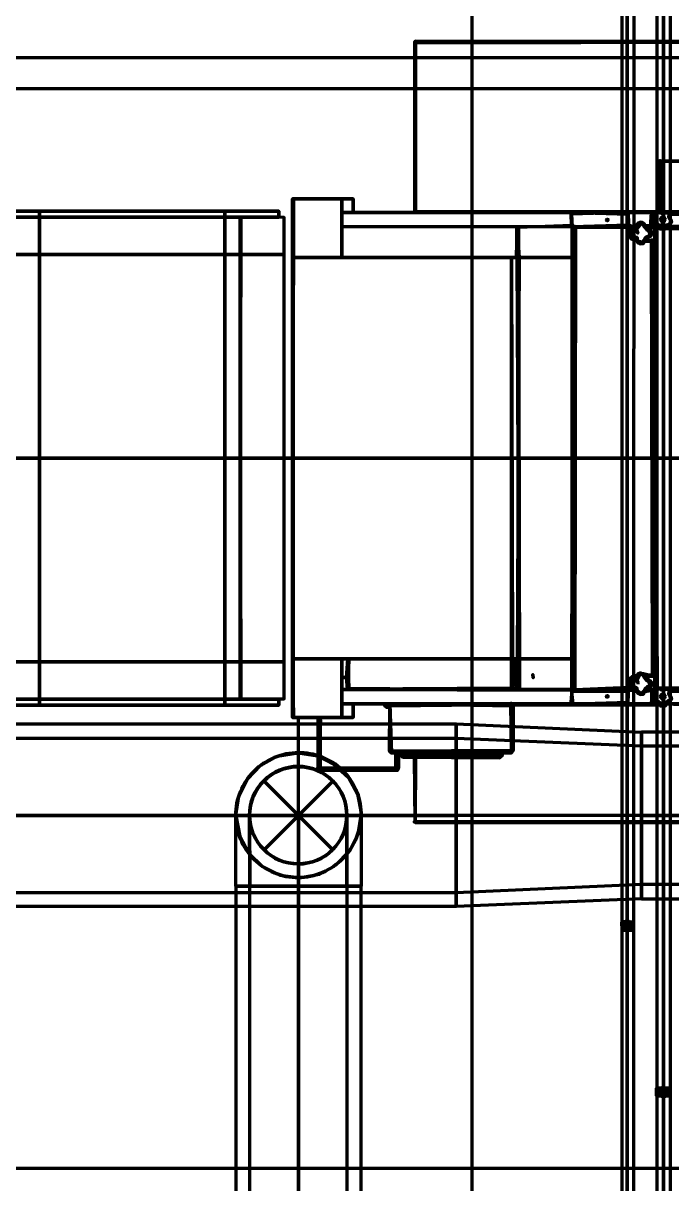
# Model space of a CAD drawing. Extents: x 0 to 1153, y 0 to 816.
# Drawn here: x 529.35 to 542.94, y 533.44 to 557.75 of the extents above; entities that cross this region are included whole.
import ezdxf

# ---------------------------------------------------------------- set-up
doc = ezdxf.new("R2010")
doc.units = 0
doc.header["$MEASUREMENT"] = 0
for name, color, linetype in [('Arch', 7, 'Continuous'), ('EQUIPMENTS', 7, 'Continuous'), ('HVAC', 7, 'Continuous'), ('PIPE', 7, 'Continuous')]:
    doc.layers.add(name, color=color, linetype=linetype)

msp = doc.modelspace()

# ---------------------------------------------------------------- linework, layer by layer
at = {"layer": 'Arch', "color": 11, "linetype": 'Continuous', "lineweight": 211}
for p, q in [((538.755, 361.77), (538.755, 717.391)), ((917.988, 533.76), (110.871, 533.76))]:
    msp.add_line(p, q, dxfattribs=at)
at = {"layer": 'EQUIPMENTS', "color": 251, "linetype": 'Continuous', "lineweight": 211}
for p, q in [((645.329, 557.022), (113.961, 557.022)), ((645.329, 556.376), (113.961, 556.376)), ((542.417, 553.286), (542.385, 553.265)), ((542.216, 543.994), (542.237, 544.036)), ((542.227, 543.941), (542.227, 543.909))]:
    msp.add_line(p, q, dxfattribs=at)
for points in [[(547.963, 557.361), (537.559, 557.371), (537.549, 553.794), (542.682, 553.805), (542.727, 553.776), (542.778, 553.778), (542.847, 553.803), (542.882, 553.752), (542.872, 553.703), (542.889, 553.655), (542.935, 553.589), (542.892, 553.551), (542.935, 553.589), (542.874, 553.689), (542.881, 553.746), (542.855, 553.8), (542.755, 553.773), (544.968, 553.805)], [(547.952, 557.371), (537.549, 557.361), (537.549, 553.794), (537.559, 553.794), (537.57, 553.805), (537.57, 557.35), (537.559, 557.35), (537.57, 557.35), (537.559, 557.35), (537.559, 557.371), (537.559, 557.361), (537.57, 557.339), (547.952, 557.361)], [(547.952, 557.361), (537.57, 557.35), (537.57, 553.805), (542.703, 553.805), (542.692, 554.863), (544.989, 554.863), (542.682, 554.863), (542.703, 553.805), (544.968, 553.805)], [(542.025, 543.803), (540.914, 543.782), (540.861, 543.782), (540.914, 543.782), (540.925, 553.477), (542.025, 553.477), (542.216, 553.508), (542.205, 553.413), (542.227, 553.35), (542.195, 553.455), (542.099, 553.413), (542.152, 553.434), (542.078, 553.402), (542.057, 553.35), (542.11, 553.318), (542.205, 553.191), (542.216, 553.265), (542.131, 553.275), (542.11, 553.381), (542.174, 553.455), (542.205, 553.508), (542.227, 553.561), (542.279, 553.582), (542.332, 553.572), (542.364, 553.519), (542.396, 553.466), (542.332, 553.54), (542.237, 553.561), (542.205, 553.508), (542.184, 553.455), (542.131, 553.434), (542.068, 553.35), (542.089, 553.297), (542.057, 553.35), (542.078, 553.402), (542.131, 553.434), (542.078, 553.402), (542.068, 553.35), (542.078, 553.297), (542.131, 553.275), (542.216, 553.265), (542.216, 553.191), (542.269, 553.159), (542.205, 553.191), (542.279, 553.127), (542.343, 553.191), (542.396, 553.244), (542.449, 553.275), (542.502, 553.35), (542.502, 553.297), (542.449, 553.275), (542.502, 553.307), (542.502, 553.402), (542.417, 553.413), (542.375, 553.519), (542.301, 553.561), (542.237, 553.477), (542.174, 553.455), (542.142, 553.402), (542.237, 553.477), (542.237, 553.561), (542.301, 553.561), (542.216, 553.529), (542.29, 553.582), (542.343, 553.561), (542.375, 553.519), (542.396, 553.466), (542.449, 553.434), (542.502, 553.402), (542.428, 553.434), (542.597, 553.477), (542.649, 553.536), (542.574, 553.57), (542.571, 553.62), (542.618, 553.678), (542.619, 553.749), (542.645, 553.8), (542.682, 554.863), (544.989, 554.874)], [(544.968, 554.842), (542.692, 554.863), (542.692, 553.794), (542.755, 553.773), (542.808, 553.796), (542.745, 553.773), (542.798, 553.784), (542.735, 553.784), (542.756, 553.688), (542.777, 553.784), (542.858, 553.799), (542.882, 553.749), (544.153, 553.773)], [(536.025, 552.842), (536.025, 554.069), (536.025, 552.842)], [(528.362, 553.688), (534.702, 553.688), (534.702, 553.815), (513.81, 553.815)], [(513.81, 553.815), (534.702, 553.815), (534.702, 553.688), (528.362, 553.688)], [(529.685, 553.815), (529.685, 543.465), (529.685, 553.815)], [(533.569, 553.815), (533.569, 543.465), (533.569, 553.815)], [(542.491, 553.318), (542.385, 553.265), (542.332, 553.159), (542.279, 553.127), (542.227, 553.148), (542.216, 553.212), (542.279, 553.127), (542.343, 553.138), (542.385, 553.265), (542.438, 553.275), (542.491, 553.318), (542.459, 553.402), (542.491, 553.318), (542.502, 553.392), (542.428, 553.434), (542.385, 553.477), (542.364, 553.54), (542.279, 553.582), (542.332, 553.572), (542.364, 553.519), (542.417, 553.487), (542.512, 553.487), (542.512, 553.784), (542.491, 553.487), (542.459, 553.434), (542.491, 553.318), (542.385, 553.265), (542.364, 553.17), (542.311, 553.127), (542.375, 553.191), (542.311, 553.127), (542.258, 553.138), (542.216, 553.191), (542.195, 553.244), (542.131, 553.275), (542.174, 553.244), (542.205, 553.191), (542.279, 553.127), (542.174, 553.244), (542.131, 553.275), (542.078, 553.297), (542.142, 553.307), (542.099, 553.35), (542.078, 553.402), (542.205, 553.413), (542.205, 553.413), (542.227, 553.35)], [(542.565, 553.62), (542.589, 553.666), (542.565, 553.62), (542.589, 553.666), (542.565, 553.62), (542.526, 553.658), (542.589, 553.666), (542.615, 553.727), (542.627, 553.785), (542.736, 553.774), (542.736, 553.774), (542.795, 553.787)], [(542.903, 553.641), (542.874, 553.722), (542.874, 553.722)], [(540.904, 553.498), (540.904, 553.498), (540.904, 553.498)], [(542.078, 553.402), (542.131, 553.434), (542.078, 553.402), (542.089, 553.297), (542.078, 553.402), (542.131, 553.434), (542.237, 553.477), (542.237, 553.561), (542.237, 553.477), (542.131, 553.434), (542.099, 553.35), (542.078, 553.402), (542.131, 553.434), (542.237, 553.477), (542.025, 553.477), (542.237, 553.477), (542.237, 553.477), (542.131, 553.434), (542.237, 553.477), (542.237, 553.561), (542.29, 553.582), (542.237, 553.477), (542.131, 553.434)], [(542.459, 553.402), (542.364, 553.477), (542.332, 553.54), (542.301, 553.561)], [(542.491, 553.487), (542.491, 553.487), (542.491, 553.487)], [(542.608, 553.466), (542.654, 553.534), (542.578, 553.566), (542.574, 553.625), (542.654, 553.534), (542.694, 553.496), (542.762, 553.446), (542.835, 553.528), (542.762, 553.446), (542.708, 553.471), (542.762, 553.446), (542.795, 553.477)], [(542.078, 553.297), (542.142, 553.307), (542.174, 553.244), (542.205, 553.191), (542.237, 553.148), (542.332, 553.159), (542.205, 553.191), (542.174, 553.244), (542.078, 553.297), (542.174, 553.244), (542.205, 553.191)], [(542.533, 553.212), (542.512, 553.18), (542.523, 553.201)], [(509.196, 548.64), (648.705, 548.64), (509.196, 548.64)], [(536.025, 543.211), (536.025, 544.438), (536.025, 543.211)], [(539.636, 544.053), (539.687, 544.11), (539.636, 544.053), (539.687, 544.11), (539.636, 544.053), (539.687, 544.11), (539.636, 544.053), (539.634, 544.438), (539.636, 544.053), (539.687, 544.11), (539.636, 544.053), (539.636, 544.053), (539.687, 544.11), (539.636, 544.053)], [(540.025, 544.11), (540.036, 544.036), (540.025, 544.11), (540.036, 544.036), (540.025, 544.11), (540.036, 544.036), (540.025, 544.11), (540.036, 544.036), (540.025, 544.11), (540.036, 544.036), (540.025, 544.11), (540.036, 544.036), (540.025, 544.11), (540.036, 544.036), (540.025, 544.11), (540.036, 544.036), (540.025, 544.11), (540.036, 544.036), (540.025, 544.11), (540.036, 544.036), (540.036, 544.036)], [(542.491, 543.877), (542.417, 543.846), (542.343, 543.75), (542.279, 543.687), (542.343, 543.75), (542.417, 543.846), (542.491, 543.877), (542.459, 543.962), (542.512, 543.941), (542.428, 543.994), (542.375, 544.079), (542.332, 544.132), (542.375, 544.079), (542.406, 544.004), (542.459, 543.983), (542.512, 543.941), (542.491, 543.877), (542.417, 543.846), (542.343, 543.75), (542.279, 543.687), (542.205, 543.75), (542.131, 543.835), (542.078, 543.856), (542.015, 543.893), (542.029, 543.967), (542.059, 544.017), (542.102, 544.056), (542.155, 544.081), (542.216, 544.068), (542.195, 544.015), (542.142, 543.994), (542.078, 543.962), (542.057, 543.909), (542.11, 543.877), (542.174, 543.803), (542.248, 543.75), (542.279, 543.687), (542.343, 543.75)], [(542.057, 543.909), (542.078, 543.962), (542.057, 543.909), (542.174, 543.803), (542.205, 543.75), (542.279, 543.687), (542.216, 543.75), (542.216, 543.825), (542.142, 543.867), (542.057, 543.909), (542.078, 543.962), (542.184, 544.015), (542.237, 544.036), (542.237, 544.121), (542.237, 544.036), (542.078, 543.962), (542.174, 544.015), (542.237, 544.036), (542.237, 544.121), (542.29, 544.142), (542.237, 544.036), (542.142, 543.962)], [(542.459, 543.962), (542.364, 544.036), (542.332, 544.1), (542.301, 544.11)], [(542.533, 544.068), (542.512, 544.1), (542.523, 544.079)], [(540.914, 543.782), (540.925, 543.803), (540.914, 543.793)], [(542.131, 543.835), (542.184, 543.803), (542.131, 543.835), (542.078, 543.856)], [(542.795, 543.796), (542.746, 543.782), (542.795, 543.796), (542.868, 543.801), (542.925, 543.793), (542.881, 543.756), (542.874, 543.698), (542.917, 543.645), (542.931, 543.587), (542.856, 543.547), (542.795, 543.486), (542.753, 543.454), (542.835, 543.537), (542.753, 543.454), (542.795, 543.486)], [(513.81, 543.465), (534.702, 543.465), (534.702, 543.592), (528.362, 543.592), (534.702, 543.592), (534.702, 543.465), (513.81, 543.465)], [(542.565, 543.629), (542.546, 543.696), (542.565, 543.629), (542.546, 543.696), (542.608, 543.675), (542.565, 543.629), (542.565, 543.629), (542.546, 543.696), (542.546, 543.696)], [(542.903, 543.65), (542.874, 543.731), (542.874, 543.731)], [(536.977, 543.496), (537.03, 543.496), (537.067, 542.47), (537.021, 542.506), (537.03, 543.444), (536.945, 543.433), (537.009, 543.444), (536.956, 543.422), (537.009, 543.444), (537.03, 543.496), (539.612, 543.454), (539.612, 542.518), (539.576, 542.471), (539.565, 543.507), (539.611, 543.471), (537.03, 543.444), (536.924, 543.444), (536.924, 543.496), (536.945, 543.433), (537.03, 543.496), (537.03, 542.512), (539.612, 542.512), (539.57, 543.496), (539.57, 542.459), (537.072, 542.459), (537.03, 543.496), (536.977, 543.496), (536.924, 543.496), (536.977, 543.496), (537.03, 543.496), (537.009, 543.444), (536.956, 543.422), (537.009, 543.422), (536.945, 543.444), (536.924, 543.496), (536.977, 543.496), (537.009, 543.422), (536.956, 543.444), (536.977, 543.496), (537.03, 543.496)], [(544.163, 543.507), (542.809, 543.496), (543.465, 543.465), (542.84, 543.496), (543.465, 543.465), (542.809, 543.507), (544.206, 543.465)], [(539.612, 542.518), (539.57, 542.459), (539.612, 542.518), (537.022, 542.502), (537.072, 542.459), (539.576, 542.471)], [(537.3, 542.375), (537.21, 542.459), (537.3, 542.375), (539.337, 542.364), (539.38, 542.422), (539.343, 542.376), (539.379, 542.415), (537.263, 542.417), (537.305, 542.459), (537.3, 542.375), (537.21, 542.459), (539.377, 542.407), (539.337, 542.459), (539.337, 542.364), (537.3, 542.375), (537.263, 542.417), (537.21, 542.459), (537.21, 542.152), (537.21, 542.459)], [(547.952, 541.009), (537.559, 541.009), (537.549, 542.364), (537.559, 541.009), (547.963, 541.02)], [(547.931, 541.02), (537.57, 541.02), (537.57, 542.364), (537.559, 541.009), (547.952, 541.009)]]:
    msp.add_lwpolyline(points, dxfattribs=at)
for points in [[(537.559, 557.371), (537.57, 557.339), (537.559, 557.371)], [(542.682, 554.863), (542.692, 554.852), (542.692, 554.874), (542.692, 554.863), (542.692, 554.874)], [(534.988, 543.211), (536.258, 543.211), (536.258, 543.496), (536.258, 543.211), (534.988, 543.211), (534.988, 544.438), (534.988, 552.842), (534.988, 554.069), (536.258, 554.069), (536.258, 553.784), (536.258, 554.069), (534.988, 554.069), (534.988, 552.842), (540.851, 552.842), (534.988, 552.842), (534.988, 544.438), (540.851, 544.438), (534.988, 544.438), (535.009, 543.211), (535.009, 554.069)], [(537.549, 553.794), (537.559, 553.784), (537.559, 553.794), (537.544, 553.793)], [(540.829, 553.757), (540.837, 553.779), (540.858, 553.793), (540.867, 553.794)], [(533.887, 543.602), (534.818, 543.602), (534.818, 553.678), (533.887, 553.688), (533.887, 543.602), (534.818, 543.602), (534.818, 553.678), (533.887, 553.688), (533.908, 543.602), (533.908, 553.688)], [(541.59, 553.615), (541.572, 553.622), (541.57, 553.632), (541.575, 553.641), (541.584, 553.646), (541.594, 553.644), (541.601, 553.636), (541.602, 553.627), (541.59, 553.615), (541.58, 553.615), (541.572, 553.622), (541.57, 553.632), (541.575, 553.641), (541.584, 553.646), (541.594, 553.644), (541.602, 553.626)], [(514.615, 552.905), (514.615, 544.375), (534.808, 544.375), (514.615, 544.375), (514.615, 552.905), (534.808, 552.905)], [(539.591, 543.803), (539.581, 543.814), (539.591, 543.803), (539.591, 543.814), (539.581, 543.814), (539.591, 543.793), (539.591, 543.803), (539.591, 543.793), (539.591, 543.803), (539.602, 543.803), (539.591, 543.814), (539.591, 543.803), (539.591, 543.814), (539.581, 543.814), (539.591, 543.803), (539.591, 543.814), (539.581, 543.814), (539.591, 543.793), (539.591, 543.803), (539.591, 543.793), (539.591, 543.803), (539.602, 543.803), (539.581, 543.825), (539.581, 544.438), (539.581, 543.825), (536.162, 543.803), (536.162, 543.814), (536.173, 543.814), (536.162, 543.803), (536.162, 543.814), (536.173, 543.814), (536.162, 543.793), (536.162, 543.803), (536.162, 543.793), (536.162, 543.803), (536.173, 543.825), (536.173, 544.438), (536.152, 543.803), (536.141, 543.793), (536.12, 544.047), (536.152, 544.438), (536.173, 543.825), (539.612, 543.793), (539.602, 544.047), (539.687, 544.047), (539.612, 544.047), (539.602, 543.803), (539.581, 544.438), (539.581, 552.842), (539.602, 544.438), (539.591, 543.793), (536.152, 543.803), (536.141, 543.793), (536.152, 544.047), (536.025, 544.047), (536.12, 544.047), (536.152, 544.438), (536.162, 543.793)], [(536.162, 543.803), (536.173, 543.814), (536.162, 543.803), (536.162, 543.814), (536.173, 543.814), (536.162, 543.793), (536.162, 543.803), (536.173, 543.825)], [(536.85, 543.793), (536.882, 543.793), (536.85, 543.793), (536.882, 543.793)], [(537.009, 543.793), (537.041, 543.793), (537.009, 543.793), (537.041, 543.793)], [(537.136, 543.793), (537.125, 543.793), (537.136, 543.793), (537.136, 543.793)], [(537.263, 543.793), (537.263, 543.793), (537.57, 543.793), (537.676, 543.793), (537.538, 543.793)], [(537.565, 543.793), (537.565, 543.793), (537.547, 543.799)], [(542.512, 543.793), (542.512, 543.496), (542.533, 543.793), (542.533, 543.793)], [(542.608, 543.814), (542.597, 543.814), (542.608, 543.814), (542.597, 543.803)], [(540.867, 543.496), (540.845, 543.504), (540.831, 543.525), (540.829, 543.534)], [(541.59, 543.635), (541.572, 543.642), (541.57, 543.652), (541.575, 543.661), (541.584, 543.666), (541.594, 543.664), (541.601, 543.656), (541.602, 543.647), (541.59, 543.635), (541.58, 543.635), (541.572, 543.642), (541.57, 543.652), (541.575, 543.661), (541.584, 543.666), (541.594, 543.664), (541.602, 543.646)], [(542.025, 543.534), (541.997, 543.498), (541.991, 543.497), (542.025, 543.534), (542.018, 543.512), (541.988, 543.496)], [(539.565, 543.507), (539.593, 543.498), (539.611, 543.471), (539.612, 543.459)], [(537.189, 542.121), (537.21, 542.158), (537.197, 542.122), (537.184, 542.109), (537.189, 542.152), (537.189, 542.1), (535.548, 542.121), (535.548, 542.121), (535.545, 542.108), (535.52, 542.137), (535.517, 542.155), (537.189, 542.121), (537.189, 542.121), (537.21, 542.158), (537.197, 542.122), (537.184, 542.109), (537.189, 542.152), (537.189, 542.1), (535.548, 542.1), (535.527, 542.152), (535.527, 542.184), (535.527, 542.152), (535.527, 543.211), (535.527, 542.184), (535.58, 542.152), (535.58, 543.158), (535.548, 542.152), (537.21, 542.152), (537.21, 542.184), (537.157, 542.152), (537.157, 542.459)], [(537.067, 542.47), (537.039, 542.479), (537.021, 542.506), (537.02, 542.518)], [(539.38, 542.422), (539.347, 542.377), (539.336, 542.375), (539.34, 542.375), (539.39, 542.417)], [(535.548, 542.121), (535.545, 542.108), (535.52, 542.137), (535.517, 542.155), (535.517, 542.152), (535.548, 542.1)]]:
    msp.add_lwpolyline(points, close=True, dxfattribs=at)
msp.add_lwpolyline([(544.163, 553.773), (542.881, 553.746), (544.153, 553.773), (542.883, 553.741), (542.874, 553.689), (542.917, 553.636), (542.931, 553.578), (542.904, 553.635), (542.93, 553.575), (542.893, 553.54), (542.84, 553.498), (544.163, 553.455), (542.809, 553.498), (544.163, 553.487), (542.798, 553.487), (544.163, 553.455), (542.798, 553.434), (542.703, 553.434), (542.692, 553.498), (542.533, 553.477), (542.459, 553.434), (542.512, 553.381), (542.491, 553.286), (542.428, 553.265), (542.375, 553.223), (542.364, 553.17), (542.311, 553.127), (542.375, 553.191), (542.533, 553.201), (542.586, 553.201), (542.523, 553.201), (542.576, 553.201), (542.576, 544.079), (542.523, 544.079), (542.343, 544.121), (542.258, 544.132), (542.216, 544.068), (542.258, 544.132), (542.343, 544.121), (542.375, 544.068), (542.396, 544.015), (542.449, 543.994), (542.502, 543.962), (542.523, 543.909), (542.502, 543.856), (542.449, 543.835), (542.375, 543.761), (542.322, 543.687), (542.237, 543.708), (542.205, 543.75), (542.131, 543.835), (542.195, 543.803), (542.216, 543.75), (542.29, 543.687), (542.343, 543.698), (542.375, 543.75), (542.396, 543.803), (542.449, 543.835), (542.512, 543.793), (542.555, 543.507), (542.592, 543.565), (542.547, 543.665), (542.609, 543.675), (542.565, 543.629), (542.588, 543.675), (542.56, 543.619), (542.564, 543.683), (542.551, 543.6), (542.525, 543.665), (542.592, 543.565), (542.674, 543.531), (542.747, 543.454), (542.798, 543.444), (542.84, 543.496), (542.756, 543.444), (542.756, 543.592), (542.798, 543.444), (542.703, 543.444), (542.703, 543.496), (542.592, 543.565), (542.615, 543.736), (542.627, 543.794), (542.685, 543.81), (542.777, 543.782), (542.713, 543.793), (542.798, 543.793), (542.703, 543.793), (542.756, 543.782), (542.756, 543.687), (542.777, 543.782), (542.713, 543.793), (542.798, 543.793), (542.69, 543.807), (542.638, 543.805), (542.586, 543.803), (542.619, 543.759), (542.618, 543.707), (542.598, 543.66), (542.555, 543.687), (542.555, 543.782), (542.597, 543.814), (544.142, 543.793), (542.883, 543.782), (544.163, 543.793), (542.883, 543.75), (544.163, 543.782), (542.872, 543.793), (544.163, 543.825), (542.618, 543.825), (542.597, 553.477), (542.428, 553.434), (542.502, 553.402), (542.449, 553.434), (542.396, 553.455), (542.375, 553.519), (542.311, 553.582), (542.216, 553.529), (542.29, 553.582), (542.375, 553.519), (542.396, 553.455), (542.449, 553.434), (542.417, 553.477), (542.375, 553.519), (542.66, 553.498), (542.703, 553.455), (542.586, 553.487), (542.703, 553.487), (542.417, 553.487), (542.449, 553.434), (542.502, 553.402), (542.523, 553.35), (542.502, 553.297), (542.449, 553.275), (542.406, 553.244), (542.375, 553.191), (542.533, 553.201), (542.586, 553.201), (542.576, 544.079), (542.512, 544.1), (542.576, 544.068), (542.375, 544.068), (542.586, 544.079), (542.576, 553.212), (542.375, 553.191), (542.311, 553.127), (542.258, 553.138), (542.216, 553.191), (542.195, 553.244), (542.131, 553.275), (542.057, 553.286), (542.131, 553.275), (542.057, 553.286), (542.11, 553.275), (542.068, 553.35), (542.142, 553.402), (542.089, 553.413), (542.025, 553.424), (542.142, 553.402), (542.163, 553.477), (542.025, 553.519), (540.851, 553.487), (540.851, 543.782), (539.687, 543.793), (539.687, 544.438), (539.687, 543.793), (540.851, 543.782), (540.904, 543.782), (540.904, 553.487), (540.851, 553.487), (539.687, 553.477), (539.687, 552.842), (539.697, 553.477), (539.739, 552.842), (539.697, 544.438), (539.697, 543.793), (539.739, 544.438), (539.697, 552.842), (539.729, 553.477), (539.75, 543.793), (539.729, 553.477), (540.84, 553.519), (540.829, 553.757), (540.863, 553.794), (536.025, 553.784), (540.872, 553.784), (542.025, 553.752), (542.036, 553.413), (542.089, 553.413), (542.015, 553.397, 0.395518), (542.216, 553.191), (542.198, 553.202, -0.395518), (542.036, 553.413), (541.994, 553.784), (540.84, 553.752), (540.851, 553.487), (540.904, 553.498), (540.904, 543.793), (540.925, 553.477), (542.025, 553.519), (540.851, 553.487), (540.914, 553.487), (540.861, 553.498), (540.914, 553.487), (540.861, 553.498), (540.84, 543.761), (542.025, 543.761), (540.84, 543.761), (540.867, 543.496), (540.83, 543.53), (540.851, 543.793), (540.914, 543.793), (540.861, 543.782), (540.914, 543.793), (542.025, 543.846), (542.131, 543.835), (542.025, 543.793), (542.205, 543.75), (542.025, 543.782), (540.851, 543.793), (536.025, 543.793), (540.861, 543.782), (540.925, 543.803), (540.861, 543.782), (540.851, 553.487), (536.025, 553.487), (540.861, 553.498), (540.925, 553.477), (540.861, 553.498), (542.025, 553.487), (542.216, 553.508), (542.163, 553.477), (542.025, 553.498), (540.851, 553.487), (540.861, 543.782), (542.025, 543.793), (542.205, 543.75), (542.025, 543.835), (542.089, 543.846), (542.025, 543.888), (541.994, 543.496), (542.703, 543.496), (542.555, 543.507), (542.592, 543.565), (542.547, 543.665), (542.601, 543.681), (542.629, 543.729), (542.629, 543.793), (542.375, 543.75), (542.629, 543.793), (542.385, 543.793), (542.586, 543.803), (542.586, 553.487), (542.555, 553.593), (542.547, 553.655), (542.601, 553.672), (542.555, 553.773), (542.618, 553.741), (542.602, 553.671), (542.566, 553.592), (542.608, 553.54), (542.66, 553.498), (542.586, 553.477), (542.629, 543.793), (542.602, 543.68), (542.592, 543.565), (542.703, 543.465), (539.612, 543.465), (542.703, 543.496), (541.994, 543.496), (540.872, 543.496), (536.025, 543.496), (540.872, 543.496), (542.025, 543.528), (542.036, 543.846), (542.015, 543.909), (542.029, 543.967), (542.089, 543.973), (542.068, 543.909), (542.02, 543.939), (542.042, 543.993), (542.09, 544.047), (542.141, 544.076), (542.2, 544.089), (542.195, 544.015), (542.099, 543.973), (542.195, 544.015), (542.227, 543.941), (542.131, 543.994), (542.078, 543.962), (542.059, 544.017), (542.114, 544.064), (542.169, 544.085), (542.114, 544.064), (542.068, 544.028), (542.029, 543.967), (542.015, 543.909), (542.078, 543.856), (542.131, 543.835), (542.099, 543.909), (542.078, 543.962), (542.099, 543.909), (542.142, 543.962), (542.205, 544.068), (542.227, 544.121), (542.279, 544.142), (542.332, 544.132), (542.396, 544.026), (542.449, 543.994), (542.502, 543.962), (542.428, 543.994), (542.385, 544.047), (542.364, 544.1), (542.375, 544.047), (542.406, 544.004), (542.481, 543.983), (542.512, 543.941), (542.512, 543.877), (542.47, 543.846), (542.417, 543.825), (542.385, 543.782), (542.364, 543.729), (542.322, 543.698), (542.227, 543.708), (542.216, 543.825), (542.142, 543.867), (542.089, 543.856), (542.068, 543.909), (542.089, 543.962), (542.131, 543.994), (542.078, 543.962), (542.057, 543.909), (542.078, 543.856), (542.131, 543.835), (542.184, 543.803), (542.216, 543.75), (542.269, 543.719), (542.332, 543.719), (542.385, 543.825), (542.491, 543.877), (542.491, 543.941), (542.491, 543.877), (542.449, 543.835), (542.396, 543.803), (542.375, 543.75), (542.332, 543.719), (542.269, 543.719), (542.205, 543.75), (542.279, 543.687), (542.216, 543.75), (542.174, 543.803), (542.216, 543.75), (542.29, 543.687), (542.343, 543.698), (542.375, 543.761), (542.449, 543.835), (542.502, 543.856), (542.523, 543.909), (542.502, 543.962), (542.417, 543.973), (542.364, 544.036), (542.332, 544.1), (542.237, 544.121), (542.205, 544.068), (542.184, 544.015), (542.131, 543.994), (542.205, 544.068), (542.237, 544.121), (542.237, 544.036), (542.142, 543.962), (542.068, 543.909), (542.029, 543.967), (542.059, 544.017), (542.152, 543.994), (542.205, 543.973), (542.237, 544.036), (542.216, 544.089), (542.258, 544.132), (542.332, 544.1), (542.258, 544.132), (542.364, 544.1), (542.396, 544.026), (542.449, 543.994), (542.502, 543.962), (542.428, 543.994), (542.385, 544.047), (542.364, 544.1), (542.512, 544.1), (542.586, 544.079), (542.533, 544.079), (542.512, 553.18), (542.533, 544.079), (542.512, 553.18), (542.364, 553.18), (542.385, 553.233), (542.438, 553.275), (542.502, 553.318), (542.438, 553.275), (542.375, 553.223), (542.364, 553.17), (542.322, 553.138), (542.216, 553.18), (542.279, 553.127), (542.332, 553.159), (542.385, 553.265), (542.491, 553.318), (542.491, 553.381), (542.406, 553.455), (542.491, 553.487), (542.512, 553.784), (542.629, 553.784), (542.679, 553.803), (542.631, 553.79), (542.617, 553.693), (542.555, 553.678), (542.617, 553.689), (542.567, 553.61), (542.592, 553.556), (542.662, 553.53), (542.696, 553.492), (542.662, 553.53), (542.608, 553.487), (542.703, 553.455), (542.756, 553.582), (542.756, 553.434), (542.798, 553.487), (544.163, 553.487), (542.809, 553.498), (542.798, 553.434), (542.747, 553.445), (542.804, 553.492), (542.856, 553.537), (542.753, 553.445), (542.795, 553.477), (542.703, 553.434), (542.555, 553.498), (542.512, 553.784), (541.994, 553.784), (542.512, 553.784), (542.618, 553.773), (542.512, 553.784), (542.555, 553.678), (542.527, 553.62), (542.594, 553.675), (542.546, 553.653), (542.602, 553.657), (542.555, 553.634), (542.609, 553.665), (542.546, 553.653), (542.555, 553.498), (542.618, 553.455), (542.618, 543.825), (542.555, 543.782), (542.512, 543.496), (542.692, 543.507), (542.721, 543.465), (542.804, 543.501), (542.856, 543.547), (542.921, 543.573), (542.904, 543.645), (542.933, 543.593), (542.874, 543.698), (542.881, 543.756), (542.925, 543.793), (542.882, 543.762), (542.85, 543.812), (542.755, 543.782), (542.847, 543.812), (542.882, 543.762), (542.872, 543.712), (542.889, 543.664), (542.935, 543.599), (542.892, 543.56), (542.843, 543.542), (542.806, 543.505), (542.753, 543.454), (542.795, 543.486), (542.703, 543.444), (542.677, 543.528), (542.592, 543.565), (542.555, 543.782), (542.638, 543.805), (542.69, 543.807), (542.631, 543.799), (542.617, 543.703), (542.555, 543.687), (542.617, 543.703), (542.592, 543.565), (542.592, 543.565), (542.625, 543.549)], format="xyb", dxfattribs=at)
for centre, radius in [((541.586, 553.63), 0.0159), ((541.586, 553.63), 0.0159), ((541.586, 553.63), 0.0159), ((541.586, 553.63), 0.0159), ((542.75, 553.641), 0.0476), ((542.75, 553.641), 0.0476), ((542.75, 553.641), 0.037), ((542.75, 553.641), 0.037), ((542.75, 553.641), 0.037), ((542.75, 553.641), 0.037), ((541.586, 543.65), 0.0159), ((541.586, 543.65), 0.0159), ((541.586, 543.65), 0.0159), ((541.586, 543.65), 0.0159), ((542.75, 543.65), 0.0476), ((542.75, 543.65), 0.0476), ((542.75, 543.65), 0.0371), ((542.75, 543.65), 0.0371), ((542.75, 543.65), 0.0371), ((542.75, 543.65), 0.0371)]:
    msp.add_circle(centre, radius, dxfattribs=at)
for p in [(542.491, 553.487), (542.491, 553.487), (542.608, 553.487), (542.608, 553.487), (542.131, 553.434), (542.131, 553.434), (542.131, 553.434), (542.131, 553.434), (542.131, 553.275), (542.131, 553.275), (542.449, 553.434), (542.449, 553.434), (542.449, 553.275), (542.449, 553.275), (542.205, 553.191), (542.205, 553.191), (536.787, 543.793), (536.787, 543.793), (536.85, 543.793), (536.85, 543.793), (536.861, 543.793), (536.861, 543.793), (536.882, 543.793), (536.882, 543.793), (536.945, 543.793), (536.945, 543.793), (537.009, 543.793), (537.009, 543.793), (537.041, 543.793), (537.041, 543.793), (537.125, 543.793), (537.125, 543.793), (537.136, 543.793), (537.136, 543.793), (537.199, 543.793), (537.199, 543.793), (537.263, 543.793), (537.263, 543.793), (537.295, 543.793), (537.295, 543.793), (537.369, 543.793), (537.369, 543.793), (539.782, 543.793), (539.782, 543.793), (540.406, 543.793), (540.406, 543.793), (540.597, 543.793), (540.597, 543.793), (542.131, 543.994), (542.131, 543.994), (542.131, 543.994), (542.131, 543.994), (542.131, 543.835), (542.131, 543.835), (542.417, 543.793), (542.417, 543.793), (542.449, 543.994), (542.449, 543.994), (542.449, 543.835), (542.449, 543.835), (542.533, 543.793), (542.533, 543.793), (542.925, 543.793), (542.925, 543.793), (542.205, 543.75), (542.205, 543.75), (535.548, 542.121), (535.548, 542.121), (537.189, 542.121), (537.189, 542.121), (537.549, 541.02), (537.549, 541.02)]:
    msp.add_point(p, dxfattribs=at)
at = {"layer": 'HVAC', "color": 6, "linetype": 'Continuous', "lineweight": 211}
for p, q in [((535.115, 539.126), (535.115, 543.2)), ((534.395, 541.877), (535.834, 540.438)), ((535.834, 541.877), (534.395, 540.438)), ((533.083, 541.158), (537.157, 541.158))]:
    msp.add_line(p, q, dxfattribs=at)
for points in [[(486.516, 543.073), (538.417, 543.073), (542.301, 542.904), (542.301, 539.411), (542.301, 542.904), (542.301, 539.411), (572.357, 539.411), (572.357, 542.904), (576.231, 542.745), (576.231, 539.581), (576.231, 542.745), (576.231, 539.581), (660.273, 539.581)], [(651.087, 454.914), (651.118, 517.874), (651.118, 521.049), (664.189, 521.081), (667.353, 521.081), (667.353, 539.538), (664.157, 539.581), (664.157, 542.745), (663.416, 542.745), (662.273, 542.745), (661.416, 542.745), (660.273, 542.745), (576.231, 542.745), (576.231, 539.581), (572.357, 539.411), (572.357, 542.904), (542.301, 542.904), (542.301, 539.411), (538.417, 539.253), (486.516, 539.253)], [(486.516, 542.777), (538.417, 542.777), (542.301, 542.618), (572.357, 542.618), (576.231, 542.449), (660.273, 542.449), (660.273, 539.866), (576.231, 539.866), (572.357, 539.708), (542.301, 539.708), (538.417, 539.538), (486.516, 539.538)], [(542.301, 541.158), (542.301, 539.708), (542.301, 542.618), (542.301, 541.158), (542.301, 542.618), (542.301, 539.708), (542.301, 541.158), (538.417, 541.158), (538.417, 542.777), (538.417, 541.158), (538.417, 539.538), (538.417, 541.158)], [(538.417, 542.777), (538.417, 539.538), (538.417, 542.777)], [(572.357, 541.158), (572.357, 542.618), (572.357, 541.158), (572.357, 539.708), (572.357, 541.158), (542.301, 541.158), (572.357, 541.158), (576.231, 541.158), (576.231, 539.866), (576.231, 542.449), (576.231, 541.158), (576.231, 542.449), (576.231, 539.866), (576.231, 541.158), (660.273, 541.158), (576.231, 541.158)], [(486.516, 541.158), (538.417, 541.158), (486.516, 541.158), (485.256, 541.158)], [(535.115, 541.158), (535.115, 539.676)], [(536.427, 539.676), (533.802, 539.676), (536.427, 539.676)], [(535.115, 524.711), (535.115, 539.676), (535.115, 524.711), (535.115, 523.229)]]:
    msp.add_lwpolyline(points, dxfattribs=at)
for points in [[(538.417, 539.253), (538.417, 543.073), (538.417, 539.253), (538.417, 543.073)], [(534.099, 539.676), (536.131, 539.676), (534.099, 539.676), (536.131, 539.676), (534.099, 539.676), (536.131, 539.676), (534.099, 539.676), (536.131, 539.676)]]:
    msp.add_lwpolyline(points, close=True, dxfattribs=at)
for points in [[(533.802, 541.158), (533.887, 540.724), (534.077, 540.364), (534.363, 540.089), (534.723, 539.909), (535.115, 539.856), (535.167, 539.856), (535.559, 539.93), (535.908, 540.12), (536.183, 540.406), (536.363, 540.766), (536.427, 541.158), (536.427, 539.676), (533.802, 539.676), (533.802, 541.158), (533.866, 541.56), (534.046, 541.92), (534.321, 542.205), (534.67, 542.396), (535.109, 542.47, -0.414219), (536.427, 541.211, -0.414226), (535.109, 539.856, -0.414231), (533.802, 541.158, -0.414225), (535.109, 542.47, -0.414219), (536.427, 541.211, -0.414226), (535.109, 539.856, -0.414231), (533.802, 541.158, -0.414225), (535.109, 542.47, 0.414225), (533.802, 541.158, 0.414231), (535.109, 539.856, 0.414226), (536.427, 541.211, 0.414219), (535.109, 542.47, -0.414219), (536.427, 541.211, -0.414226), (535.109, 539.856, -0.414231), (533.802, 541.158, -0.414225), (535.109, 542.47, 0.414225), (533.802, 541.158, 0.414231), (535.109, 539.856, 0.414226), (536.427, 541.211, 0.414219), (535.109, 542.47), (535.517, 542.406), (535.866, 542.227), (536.162, 541.951), (536.353, 541.602), (536.427, 541.211), (536.427, 541.158)], [(534.099, 524.711), (534.099, 539.676), (534.088, 541.163, 0.414209), (535.109, 540.142, 0.414209), (536.13, 541.163, -0.414209), (535.109, 540.142, -0.414209), (534.088, 541.163, -0.414216), (535.109, 542.184, -0.414216), (536.13, 541.163, 0.414216), (535.109, 542.184, 0.414216), (534.088, 541.163, 0.414209), (535.109, 540.142, 0.414209), (536.13, 541.163, 0.414216), (535.109, 542.184, 0.414216), (534.088, 541.163, 0.414209), (535.109, 540.142, 0.414209), (536.13, 541.163, -0.414209), (535.109, 540.142, -0.414209), (534.088, 541.163, -0.414216), (535.109, 542.184, -0.414216), (536.13, 541.163, -0.414209), (535.109, 540.142, -0.414209), (534.088, 541.163, -0.414216), (535.109, 542.184, -0.414216), (536.13, 541.163, 0.414216), (535.109, 542.184, 0.414216), (534.088, 541.163, 0.414209), (535.109, 540.142, 0.414209), (536.13, 541.163, 0.414216), (535.109, 542.184, 0.414216), (534.088, 541.163, 0.414209), (535.109, 540.142, 0.414209), (536.13, 541.163, 0.414216), (535.109, 542.184, 0.414216), (534.088, 541.163, 0.414209), (535.109, 540.142, 0.414209), (536.131, 541.158), (536.131, 539.676), (536.131, 524.711)], [(536.13, 541.163, 0.414216), (535.109, 542.184, 0.414216), (534.088, 541.163), (534.099, 539.676), (534.088, 541.163, 0.414209), (535.109, 540.142, 0.414209), (536.13, 541.163, 0.414216), (535.109, 542.184, 0.414216), (534.088, 541.163, 0.414209), (535.109, 540.142, 0.414209), (536.13, 541.163), (536.131, 539.676), (536.13, 541.163, 0.414216), (535.109, 542.184, 0.414216), (534.088, 541.163)]]:
    msp.add_lwpolyline(points, format="xyb", dxfattribs=at)
msp.add_lwpolyline([(535.109, 524.542, -0.414213), (536.427, 523.229), (536.427, 524.711), (536.427, 539.676), (533.802, 539.676), (533.802, 524.711), (533.802, 523.235, -0.414218), (535.109, 524.542, -0.414213), (536.416, 523.235, -0.414219), (535.109, 521.928, -0.414225), (533.802, 523.235, -0.414218), (535.109, 524.542, 0.414218), (533.802, 523.235, 0.414225), (535.109, 521.928, 0.414219), (536.416, 523.235, 0.414213)], format="xyb", close=True, dxfattribs=at)
msp.add_circle((535.113, 541.16), 1.017, dxfattribs=at)
msp.add_point((535.115, 541.158), dxfattribs=at)
at = {"layer": 'PIPE', "color": 3, "linetype": 'Continuous', "lineweight": 211}
for points in [[(542.629, 480.547), (542.629, 565.785), (542.925, 565.785), (542.925, 565.901), (542.904, 565.785), (542.904, 480.547)], [(542.766, 480.547), (542.766, 565.785), (542.766, 480.547)], [(541.898, 424.529), (541.898, 564.981)], [(542.004, 564.981), (542.004, 424.529), (542.004, 564.981)], [(542.142, 564.981), (542.11, 424.529)], [(541.888, 538.925), (541.898, 538.755), (541.888, 538.925), (541.898, 538.755), (541.888, 538.925), (541.898, 538.755), (541.888, 538.925), (542.078, 538.925), (542.11, 538.755), (542.121, 538.925), (542.11, 538.755), (541.974, 538.805), (541.954, 538.86), (542.003, 538.893), (542.045, 538.857), (542.021, 538.803), (541.963, 538.814), (542.037, 538.817), (542.089, 538.84), (542.045, 538.756), (541.991, 538.745), (541.898, 538.755), (541.906, 538.806), (541.9, 538.861), (541.888, 538.925), (541.967, 538.941), (542.023, 538.943), (542.07, 538.916), (542.098, 538.861), (542.047, 538.845), (542.01, 538.799), (541.957, 538.823), (541.968, 538.881), (542.024, 538.886), (541.965, 538.879), (541.888, 538.925), (541.898, 538.845), (541.888, 538.925), (541.953, 538.934), (542.007, 538.945), (542.058, 538.926), (542.092, 538.884), (542.098, 538.829), (542.11, 538.755), (542.031, 538.75), (541.975, 538.748), (541.898, 538.755), (541.9, 538.829), (541.951, 538.845), (541.988, 538.891), (542.041, 538.867), (542.033, 538.811), (541.977, 538.803), (542.033, 538.811), (542.11, 538.755), (542.099, 538.845), (542.11, 538.755), (542.045, 538.756), (541.991, 538.745), (541.898, 538.755), (541.906, 538.806), (541.9, 538.861), (541.888, 538.925), (541.967, 538.941), (542.023, 538.943), (542.07, 538.916), (542.098, 538.861), (542.047, 538.845), (542.01, 538.799), (541.957, 538.823), (541.968, 538.881), (542.024, 538.886), (541.965, 538.879), (541.888, 538.925), (541.898, 538.845), (541.888, 538.925), (541.953, 538.934), (542.007, 538.945), (542.058, 538.926), (542.092, 538.884), (542.098, 538.829), (542.11, 538.755), (542.015, 538.746), (541.96, 538.752), (541.898, 538.755), (541.899, 538.837), (541.96, 538.752), (542.015, 538.746), (542.11, 538.755), (542.098, 538.829), (542.092, 538.884), (542.045, 538.934), (541.991, 538.945), (541.94, 538.926), (541.888, 538.925), (542.11, 538.925), (541.888, 538.925), (541.898, 538.755), (542.11, 538.755), (542.11, 538.925), (542.11, 538.755), (541.898, 538.755), (541.888, 538.925), (542.078, 538.925), (542.11, 538.755), (542.121, 538.925), (542.11, 538.755), (541.898, 538.755)], [(542.089, 538.84), (541.92, 538.84), (542.089, 538.84), (541.92, 538.84), (542.089, 538.84), (541.98, 538.801), (541.92, 538.84), (541.995, 538.893), (542.089, 538.84), (542.003, 538.893), (541.92, 538.84), (541.988, 538.891), (542.089, 538.84), (541.98, 538.801), (541.98, 538.801), (541.977, 538.803)], [(542.872, 535.358), (542.66, 535.358), (542.872, 535.358), (542.66, 535.358), (542.872, 535.358), (542.807, 535.274), (542.753, 535.263), (542.702, 535.282), (542.66, 535.358), (542.685, 535.429), (542.729, 535.459), (542.785, 535.461), (542.832, 535.434), (542.872, 535.358), (542.809, 535.363), (542.776, 535.318), (542.72, 535.338), (542.722, 535.391), (542.779, 535.407), (542.727, 535.397), (542.675, 535.416), (542.66, 535.358), (542.675, 535.416), (542.715, 535.453), (542.769, 535.463), (542.82, 535.444), (542.872, 535.358), (542.837, 535.298), (542.793, 535.268), (542.737, 535.266), (542.69, 535.292), (542.66, 535.358), (542.713, 535.363), (542.749, 535.409), (542.803, 535.385), (542.792, 535.327), (542.736, 535.323), (542.795, 535.33), (542.872, 535.358), (542.807, 535.274), (542.753, 535.263), (542.702, 535.282), (542.66, 535.358), (542.685, 535.429), (542.729, 535.459), (542.785, 535.461), (542.832, 535.434), (542.872, 535.358), (542.809, 535.363), (542.776, 535.318), (542.72, 535.338), (542.722, 535.391), (542.779, 535.407), (542.727, 535.397), (542.675, 535.416), (542.66, 535.358), (542.675, 535.416), (542.715, 535.453), (542.769, 535.463), (542.82, 535.444), (542.872, 535.358), (542.837, 535.298), (542.793, 535.268), (542.737, 535.266), (542.69, 535.292), (542.66, 535.358), (542.69, 535.292), (542.745, 535.264), (542.8, 535.271), (542.872, 535.358), (542.904, 535.443), (542.904, 535.284), (542.618, 535.284), (542.618, 535.443), (542.66, 535.284), (542.904, 535.284), (542.904, 535.443), (542.618, 535.443), (542.66, 535.284), (542.862, 535.284), (542.904, 535.443), (542.904, 535.284), (542.904, 535.443), (542.618, 535.443), (542.66, 535.284), (542.618, 535.443), (542.629, 535.284), (542.618, 535.443), (542.618, 535.284), (542.904, 535.284), (542.904, 535.443), (542.904, 535.284), (542.904, 535.443), (542.618, 535.443), (542.904, 535.443)], [(542.809, 535.363), (542.776, 535.318), (542.714, 535.355), (542.809, 535.363), (542.765, 535.411), (542.714, 535.355), (542.809, 535.363), (542.776, 535.318), (542.714, 535.355), (542.809, 535.363), (542.776, 535.318), (542.776, 535.318), (542.714, 535.355), (542.713, 535.359)]]:
    msp.add_lwpolyline(points, dxfattribs=at)
msp.add_point((542.089, 538.84), dxfattribs=at)

doc.saveas('drawing.dxf')
